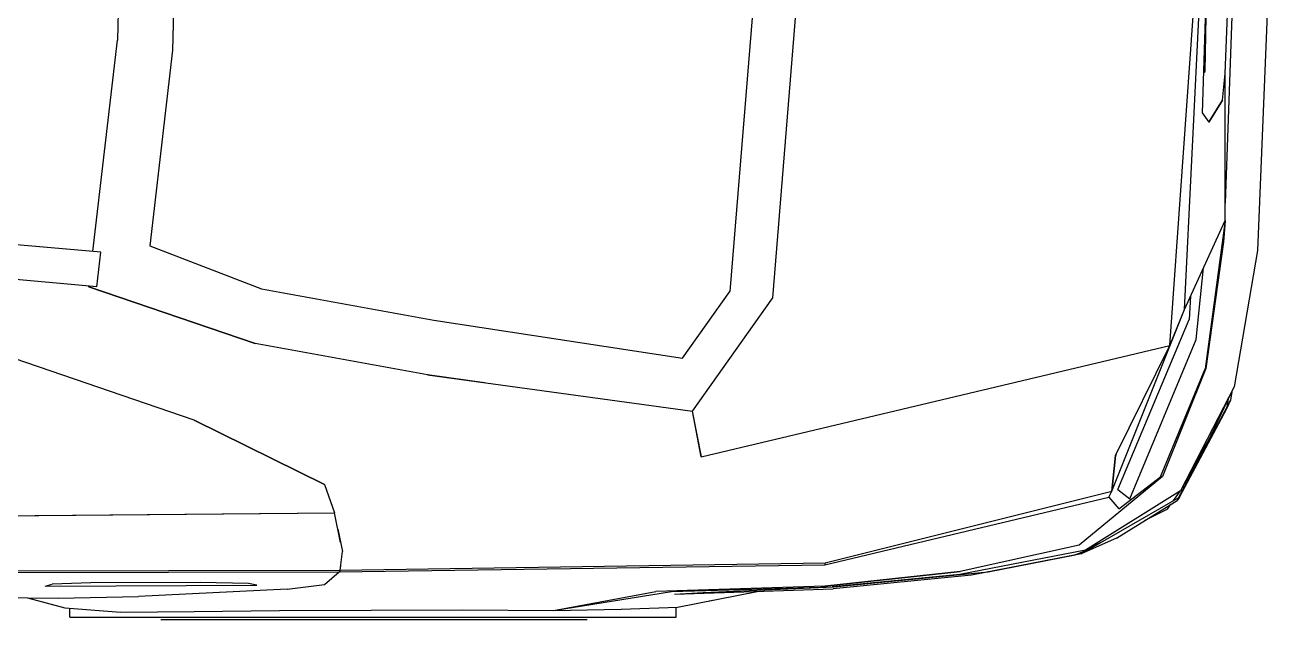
# Model space of a CAD drawing. Header units: millimetres. Extents: x 2646 to 50990, y 12226 to 40347.
# Drawn here: x 14631 to 15969, y 16229 to 16865 of the extents above; entities that cross this region are included whole.
import ezdxf

# ---------------------------------------------------------------- set-up
doc = ezdxf.new("R2010")
doc.units = ezdxf.units.MM

# ---------------------------------------------------------------- blocks, each defined once
blk = doc.blocks.new('A$C2746404C')
at = {"linetype": 'Continuous'}
for p, q in [((0.7369, 1.8342), (1.1925, 1.8342)), ((0.6406, 1.8205), (0.5552, 1.8037)), ((0.7006, 1.8229), (0.6406, 1.8205)), ((1.2898, 1.8312), (0.6419, 1.8312)), ((0.6419, 1.8312), (0.6419, 1.8205)), ((0.773, 1.824), (0.647, 1.8037)), ((0.773, 1.824), (0.6637, 1.8038)), ((0.773, 1.824), (0.7006, 1.8229)), ((0.87, 1.8233), (0.773, 1.824)), ((0.9678, 1.8237), (0.87, 1.8233)), ((1.0656, 1.8243), (0.9677, 1.8237)), ((1.1567, 1.8251), (1.0656, 1.8243)), ((1.235, 1.8261), (1.1567, 1.8251)), ((1.295, 1.8212), (1.235, 1.8261)), ((1.2898, 1.8312), (1.2898, 1.8216)), ((1.3348, 1.8107), (1.295, 1.8212)), ((0.6438, 1.8066), (0.4743, 1.8011)), ((0.6067, 1.8138), (0.6028, 1.8131)), ((0.6028, 1.8131), (0.6028, 1.8131)), ((0.6438, 1.8066), (0.6131, 1.8049)), ((1.0573, 1.8015), (1.2164, 1.8092)), ((1.3021, 1.811), (1.2163, 1.8092)), ((2.1167, 1.8032), (1.3021, 1.811)), ((0.4735, 1.799), (0.3086, 1.7827)), ((0.3265, 1.7863), (0.4743, 1.8011)), ((0.483, 1.7981), (0.3384, 1.7824)), ((0.3384, 1.7824), (0.483, 1.7981)), ((0.3389, 1.7856), (0.4751, 1.7989)), ((0.6131, 1.8049), (0.4735, 1.799)), ((0.647, 1.8037), (0.4751, 1.7989)), ((0.483, 1.7981), (0.6637, 1.8038)), ((0.5471, 1.8021), (0.5399, 1.8007)), ((1.0176, 1.7964), (1.0019, 1.7827)), ((1.0573, 1.8015), (1.0175, 1.7964)), ((1.3159, 1.798), (1.0898, 1.7972)), ((1.0898, 1.7972), (1.0988, 1.7952)), ((1.0988, 1.7952), (1.1505, 1.7942)), ((1.1505, 1.7942), (1.2673, 1.7947)), ((1.2673, 1.7947), (1.3086, 1.796)), ((1.3159, 1.798), (1.3086, 1.796)), ((0.2046, 1.7597), (0.3389, 1.7856)), ((0.2093, 1.7636), (0.3265, 1.7863)), ((0.2115, 1.7544), (0.3384, 1.7824)), ((0.3086, 1.7827), (0.2158, 1.7648)), ((1.0011, 1.7812), (0.4827, 1.7734)), ((1.0019, 1.7827), (0.483, 1.7752)), ((1.001, 1.7812), (0.9984, 1.7611)), ((1.0005, 1.7769), (1.0011, 1.7812)), ((2.1032, 1.7833), (1.001, 1.7812)), ((1.001, 1.7812), (1.0019, 1.7827)), ((2.1039, 1.7848), (1.0019, 1.7827)), ((0.4827, 1.7734), (0.1764, 1.6967)), ((0.483, 1.7752), (0.1795, 1.7031)), ((0.2812, 1.7698), (0.2812, 1.7698)), ((0.4826, 1.7734), (0.483, 1.7752)), ((0.1032, 1.6964), (0.2046, 1.7597)), ((0.2093, 1.7636), (0.1043, 1.7032)), ((0.1224, 1.6811), (0.2115, 1.7544)), ((0.1716, 1.7468), (0.2093, 1.7636)), ((0.1881, 1.7515), (0.2046, 1.7597)), ((0.2158, 1.7648), (0.2005, 1.7585)), ((1.0033, 1.7372), (0.9984, 1.7611)), ((0.1716, 1.7468), (0.1067, 1.7066)), ((1.0004, 1.7514), (1.0069, 1.7197)), ((0.117, 1.7158), (0.1413, 1.728)), ((2.0865, 1.7299), (1.0069, 1.7197)), ((0.117, 1.7158), (0.1133, 1.7107)), ((0.1688, 1.7155), (0.1244, 1.6814)), ((0.1796, 1.7031), (0.1688, 1.7155)), ((1.3623, 1.723), (1.0069, 1.7197)), ((1.0176, 1.6894), (1.0069, 1.7197)), ((0.1043, 1.7032), (0.0492, 1.5989)), ((0.1043, 1.7032), (0.0536, 1.6082)), ((0.1052, 1.7037), (0.0754, 1.6484)), ((0.1573, 1.7048), (0.0865, 1.5345)), ((0.1105, 1.7068), (0.1032, 1.6964)), ((0.1043, 1.7032), (0.1067, 1.7066)), ((0.1224, 1.6811), (0.1463, 1.7007)), ((0.1699, 1.6948), (0.1573, 1.7048)), ((0.1795, 1.7031), (0.1728, 1.711)), ((0.1795, 1.7031), (0.1764, 1.6967)), ((0.0456, 1.585), (0.1032, 1.6964)), ((0.0705, 1.6367), (0.1032, 1.6964)), ((0.1699, 1.6948), (0.0939, 1.5133)), ((0.1764, 1.6967), (0.0989, 1.5025)), ((0.1724, 1.6584), (0.1764, 1.6967)), ((0.1764, 1.6967), (0.1724, 1.6584)), ((1.0176, 1.6894), (1.1567, 1.6209)), ((1.1567, 1.6209), (1.0176, 1.6894)), ((0.076, 1.5656), (0.1224, 1.6811)), ((0.1244, 1.6814), (0.0766, 1.5658)), ((0.1224, 1.6811), (0.1244, 1.6814)), ((0.1244, 1.6814), (0.1224, 1.6811)), ((0.6152, 1.6599), (0.1145, 1.5411)), ((0.6247, 1.6113), (0.6152, 1.6599)), ((0.6152, 1.6599), (0.6246, 1.6113)), ((0.1724, 1.6584), (0.1145, 1.5411)), ((0.1724, 1.6584), (0.1145, 1.5411)), ((0.1719, 1.6575), (0.1724, 1.6584)), ((0.0705, 1.6367), (0.0456, 1.585)), ((1.1567, 1.6209), (1.3616, 1.5506)), ((0.0536, 1.6082), (0.0492, 1.5989)), ((0.0534, 1.6069), (0.0518, 1.5979)), ((0.5389, 1.4902), (0.6247, 1.6113)), ((0.9075, 1.5724), (0.6246, 1.6113)), ((0.0492, 1.5989), (0.0474, 1.5888)), ((0.0209, 1.4396), (0.0456, 1.585)), ((0.8465, 1.5808), (0.9075, 1.5724)), ((0.0555, 1.4076), (0.0766, 1.5658)), ((0.057, 1.4303), (0.076, 1.5656)), ((0.9075, 1.5724), (1.0918, 1.5389)), ((0.635, 1.5546), (0.5845, 1.4832)), ((0.9007, 1.5139), (0.635, 1.5546)), ((0.1145, 1.5411), (0.0711, 0.9324)), ((0.1145, 1.5411), (0.0711, 0.9324)), ((0.1145, 1.5411), (0.0989, 1.5025)), ((0.1145, 1.5411), (0.1145, 1.541)), ((1.0917, 1.5389), (1.2694, 1.4782)), ((1.2694, 1.4782), (1.0918, 1.5389)), ((0.0865, 1.5345), (0.0785, 1.458)), ((0.0923, 1.4882), (0.0939, 1.5133)), ((1.0849, 1.4804), (0.9007, 1.5139)), ((0.0989, 1.5025), (0.0555, 1.4076)), ((0.0989, 1.5025), (0.071, 0.9324)), ((0.0989, 1.5025), (0.071, 0.9324)), ((0.0989, 1.5026), (0.0989, 1.5025)), ((0.494, 0.9324), (0.5389, 1.4902)), ((0.5395, 0.9324), (0.5845, 1.4832)), ((1.2043, 1.4344), (1.0849, 1.4804)), ((1.2043, 1.4344), (1.0849, 1.4804)), ((1.2608, 1.4782), (1.2565, 1.4413)), ((1.2608, 1.4782), (1.6076, 1.4471)), ((1.2612, 1.481), (1.2612, 1.481)), ((1.2694, 1.4782), (1.2693, 1.4775)), ((1.2694, 1.4782), (1.2693, 1.4775)), ((0, 0.9324), (0.0209, 1.4396)), ((1.1798, 1.2254), (1.2043, 1.4344)), ((1.2043, 1.4344), (1.2043, 1.4344)), ((1.265, 1.4406), (1.2386, 1.2148)), ((1.265, 1.4406), (1.2386, 1.2148)), ((1.2565, 1.4413), (1.6049, 1.4115)), ((0.0555, 1.4077), (0.057, 1.4303)), ((0.0555, 1.4076), (0.0555, 1.2505)), ((1.2612, 1.4081), (1.2612, 1.4082)), ((0.0388, 0.9322), (0.0555, 1.3889)), ((0.0583, 1.2788), (0.0729, 1.3023)), ((0.0729, 1.3023), (0.0583, 1.2788)), ((0.0801, 1.2923), (0.0729, 1.3023)), ((0.0685, 0.9324), (0.0801, 1.2923)), ((0.0583, 1.2788), (0.0555, 1.2505)), ((0.088, 1.2804), (0.088, 1.2803)), ((0.0555, 1.2505), (0.0431, 0.9324)), ((0.0766, 1.2481), (0.0738, 1.0962)), ((0.0787, 1.2493), (0.0766, 1.2481)), ((1.173, 0.9324), (1.1798, 1.2254)), ((1.1731, 0.9324), (1.1798, 1.2254)), ((1.2318, 0.9323), (1.2386, 1.2148))]:
    blk.add_line(p, q, dxfattribs=at)

msp = doc.modelspace()

# ---------------------------------------------------------------- block references
at = {"xscale": 1000, "yscale": 1000, "zscale": 1000, "rotation": 180}
msp.add_blockref('A$C2746404C', (15968.6, 18063.7), dxfattribs=at)

doc.saveas('drawing.dxf')
